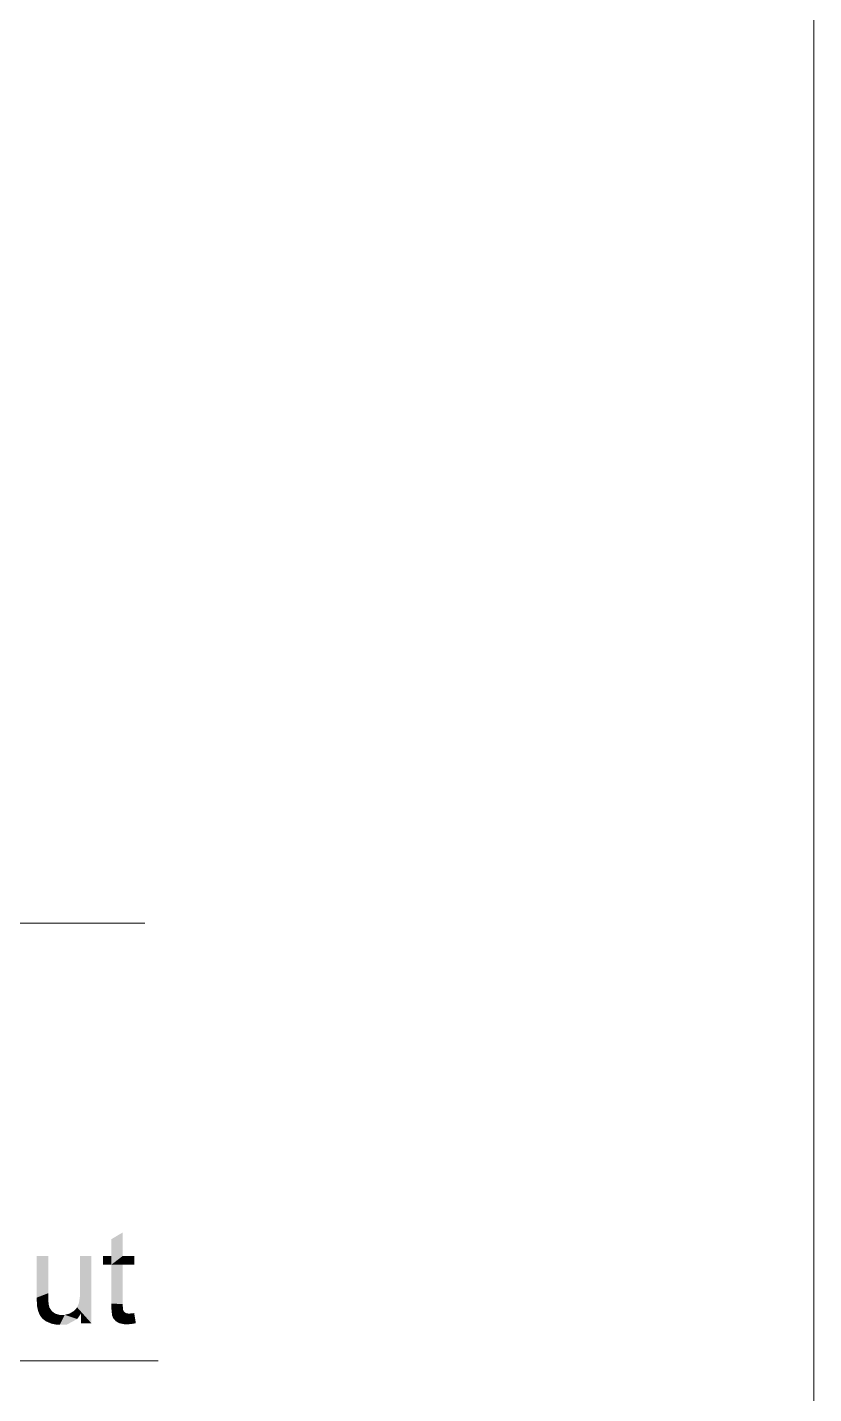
# Model space of a CAD drawing. Header units: millimetres. Extents: x 2 to 579, y 1 to 405.
# Drawn here: x 201.06 to 212.48, y 99.2 to 119.04 of the extents above; entities that cross this region are included whole.
import ezdxf

# ---------------------------------------------------------------- set-up
doc = ezdxf.new("R2010")
doc.units = ezdxf.units.MM
doc.linetypes.add('XKITLINE00', pattern=[0])
doc.layers.add('LinkedObject', color=7, linetype='Continuous', lineweight=0)

# ---------------------------------------------------------------- blocks, each defined once
blk = doc.blocks.new('*A4')
at = {"layer": 'LinkedObject'}
for points in [[(202.45, 101.54), (202.284, 101.199), (202.284, 101.441)], [(202.284, 101.199), (202.45, 101.54), (202.284, 101.071)], [(202.45, 101.199), (202.284, 101.071), (202.45, 101.54)], [(201.367, 101.199), (201.201, 100.593), (201.201, 101.199)], [(201.367, 100.657), (201.201, 100.593), (201.367, 101.199)], [(201.994, 101.199), (201.827, 100.675), (201.827, 101.199)], [(201.994, 100.22), (201.827, 100.675), (201.994, 101.199)], [(202.161, 101.199), (202.284, 101.071), (202.161, 101.071)], [(202.284, 101.199), (202.284, 101.071), (202.161, 101.199)], [(202.45, 101.071), (202.284, 101.071), (202.45, 101.199)], [(202.615, 101.071), (202.45, 101.199), (202.615, 101.199)], [(202.45, 101.071), (202.45, 101.199), (202.615, 101.071)], [(202.284, 100.507), (202.45, 101.071), (202.45, 100.498)], [(202.284, 101.071), (202.45, 101.071), (202.284, 100.507)], [(201.201, 100.593), (201.367, 100.657), (201.367, 100.592)], [(201.201, 100.593), (201.367, 100.592), (201.201, 100.54)], [(201.367, 100.592), (201.206, 100.463), (201.201, 100.54)], [(201.372, 100.504), (201.206, 100.463), (201.367, 100.592)], [(201.827, 100.612), (201.994, 100.22), (201.814, 100.517)], [(201.827, 100.675), (201.994, 100.22), (201.827, 100.612)], [(201.206, 100.463), (201.372, 100.504), (201.211, 100.438)], [(201.211, 100.438), (201.372, 100.504), (201.377, 100.482)], [(201.385, 100.449), (201.211, 100.438), (201.377, 100.482)], [(201.211, 100.438), (201.385, 100.449), (201.219, 100.402)], [(201.219, 100.402), (201.385, 100.449), (201.244, 100.34)], [(201.244, 100.34), (201.385, 100.449), (201.262, 100.315)], [(201.262, 100.315), (201.385, 100.449), (201.418, 100.398)], [(201.262, 100.315), (201.418, 100.398), (201.28, 100.29)], [(201.28, 100.29), (201.418, 100.398), (201.336, 100.248)], [(201.336, 100.248), (201.418, 100.398), (201.374, 100.232)], [(201.374, 100.232), (201.418, 100.398), (201.443, 100.379)], [(201.708, 100.38), (201.788, 100.282), (201.675, 100.361)], [(201.741, 100.399), (201.788, 100.282), (201.708, 100.38)], [(201.845, 100.365), (201.741, 100.399), (201.787, 100.451)], [(201.788, 100.282), (201.741, 100.399), (201.845, 100.365)], [(201.8, 100.484), (201.994, 100.22), (201.787, 100.451)], [(201.787, 100.451), (201.994, 100.22), (201.845, 100.365)], [(201.814, 100.517), (201.994, 100.22), (201.8, 100.484)], [(202.45, 100.498), (202.284, 100.432), (202.284, 100.507)], [(202.45, 100.462), (202.284, 100.432), (202.45, 100.498)], [(202.45, 100.462), (202.304, 100.311), (202.284, 100.432)], [(202.284, 100.432), (202.304, 100.311), (202.294, 100.334)], [(202.454, 100.416), (202.304, 100.311), (202.45, 100.462)], [(202.304, 100.311), (202.454, 100.416), (202.463, 100.396)], [(202.304, 100.311), (202.463, 100.396), (202.314, 100.287)], [(202.314, 100.287), (202.463, 100.396), (202.349, 100.25)], [(202.349, 100.25), (202.463, 100.396), (202.374, 100.235)], [(202.374, 100.235), (202.463, 100.396), (202.477, 100.38)], [(202.477, 100.38), (202.399, 100.221), (202.374, 100.235)], [(202.487, 100.374), (202.399, 100.221), (202.477, 100.38)], [(201.469, 100.36), (201.374, 100.232), (201.443, 100.379)], [(201.374, 100.232), (201.469, 100.36), (201.411, 100.215)], [(201.411, 100.215), (201.469, 100.36), (201.492, 100.199)], [(201.535, 100.199), (201.469, 100.36), (201.531, 100.342)], [(201.492, 100.199), (201.469, 100.36), (201.535, 100.199)], [(201.568, 100.342), (201.535, 100.199), (201.531, 100.342)], [(201.606, 100.342), (201.788, 100.282), (201.535, 100.199)], [(201.606, 100.342), (201.535, 100.199), (201.568, 100.342)], [(201.535, 100.199), (201.788, 100.282), (201.633, 100.199)], [(201.675, 100.361), (201.788, 100.282), (201.606, 100.342)], [(201.845, 100.365), (201.994, 100.22), (201.845, 100.22)], [(202.496, 100.368), (202.399, 100.221), (202.487, 100.374)], [(202.399, 100.221), (202.496, 100.368), (202.469, 100.207)], [(202.469, 100.207), (202.496, 100.368), (202.514, 100.207)], [(202.514, 100.207), (202.496, 100.368), (202.524, 100.362)], [(202.524, 100.362), (202.541, 100.207), (202.514, 100.207)], [(202.543, 100.362), (202.541, 100.207), (202.524, 100.362)], [(202.543, 100.362), (202.604, 100.214), (202.541, 100.207)], [(202.556, 100.362), (202.604, 100.214), (202.543, 100.362)], [(202.604, 100.214), (202.556, 100.362), (202.592, 100.365)], [(202.639, 100.222), (202.592, 100.365), (202.615, 100.368)], [(202.604, 100.214), (202.592, 100.365), (202.639, 100.222)]]:
    blk.add_hatch(color=7, dxfattribs=at).paths.add_polyline_path(points, flags=17)
at = {"layer": 'LinkedObject', "color": 2, "linetype": 'XKITLINE00', "lineweight": 0}
blk.add_line((212.481, 155.659), (212.481, 84.167), dxfattribs=at)
at = {"layer": 'LinkedObject', "color": 6, "linetype": 'XKITLINE00', "lineweight": 0}
blk.add_line((189.597, 106.031), (202.77, 106.031), dxfattribs=at)
at = {"layer": 'LinkedObject', "color": 1, "linetype": 'XKITLINE00', "lineweight": 0}
blk.add_line((192.491, 99.675), (202.965, 99.675), dxfattribs=at)

msp = doc.modelspace()

# ---------------------------------------------------------------- block references
at = {"lineweight": 0}
msp.add_blockref('*A4', (0, 0), dxfattribs=at)

doc.saveas('drawing.dxf')
